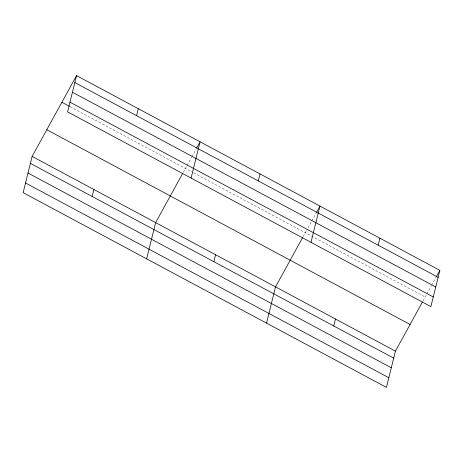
<?xml version="1.0" encoding="UTF-8"?>
<svg xmlns="http://www.w3.org/2000/svg" width="463" height="463" viewBox="0 0 463 463"><rect width="100%" height="100%" fill="white"/><g stroke="black" fill="none" stroke-linecap="round" stroke-linejoin="round"><path stroke-width="0.35" stroke-dasharray="2.31 1.74" d="M183.354 172.224L186.78 165.997M187.116 165.378L191.549 157.322M191.89 156.697L196.324 148.64M303.242 236.489L306.662 230.267M308.028 227.784L311.437 221.586M311.778 220.967L316.212 212.905M423.124 300.759L426.55 294.532M426.892 293.912L431.325 285.85M431.666 285.231L436.1 277.175M70.173 106.704L192.984 172.537M193.615 172.878L425.184 297.014"/><path stroke-width="0.69" d="M76.557 75.602L67.586 111.861L430.879 306.604L439.85 270.351L76.557 75.602L32.121 156.396L23.15 192.649L386.443 387.398L395.414 351.139L422.441 302.009M92.16 196.462L93.879 189.5M136.597 115.675L138.315 108.712M146.667 258.863L155.643 222.61L182.665 173.475M191.103 178.076L200.08 141.817L196.665 148.021M213.86 261.705L215.584 254.743M258.296 180.917L260.021 173.955M266.555 323.128L275.526 286.875L302.553 237.739M310.991 242.34L319.962 206.087L316.553 212.286M333.748 325.969L335.472 319.007M378.184 245.182L379.909 238.219M436.441 276.55L439.85 270.351M74.832 82.57L438.125 277.314M72.442 92.235L435.735 286.985M69.977 102.19L433.27 296.939M61.892 102.265L69.537 106.363M46.786 129.733L410.079 324.482M32.121 156.396L395.414 351.139M30.396 163.358L393.689 358.107M28.006 173.023L391.299 367.772M25.54 182.983L388.833 377.727"/></g></svg>
